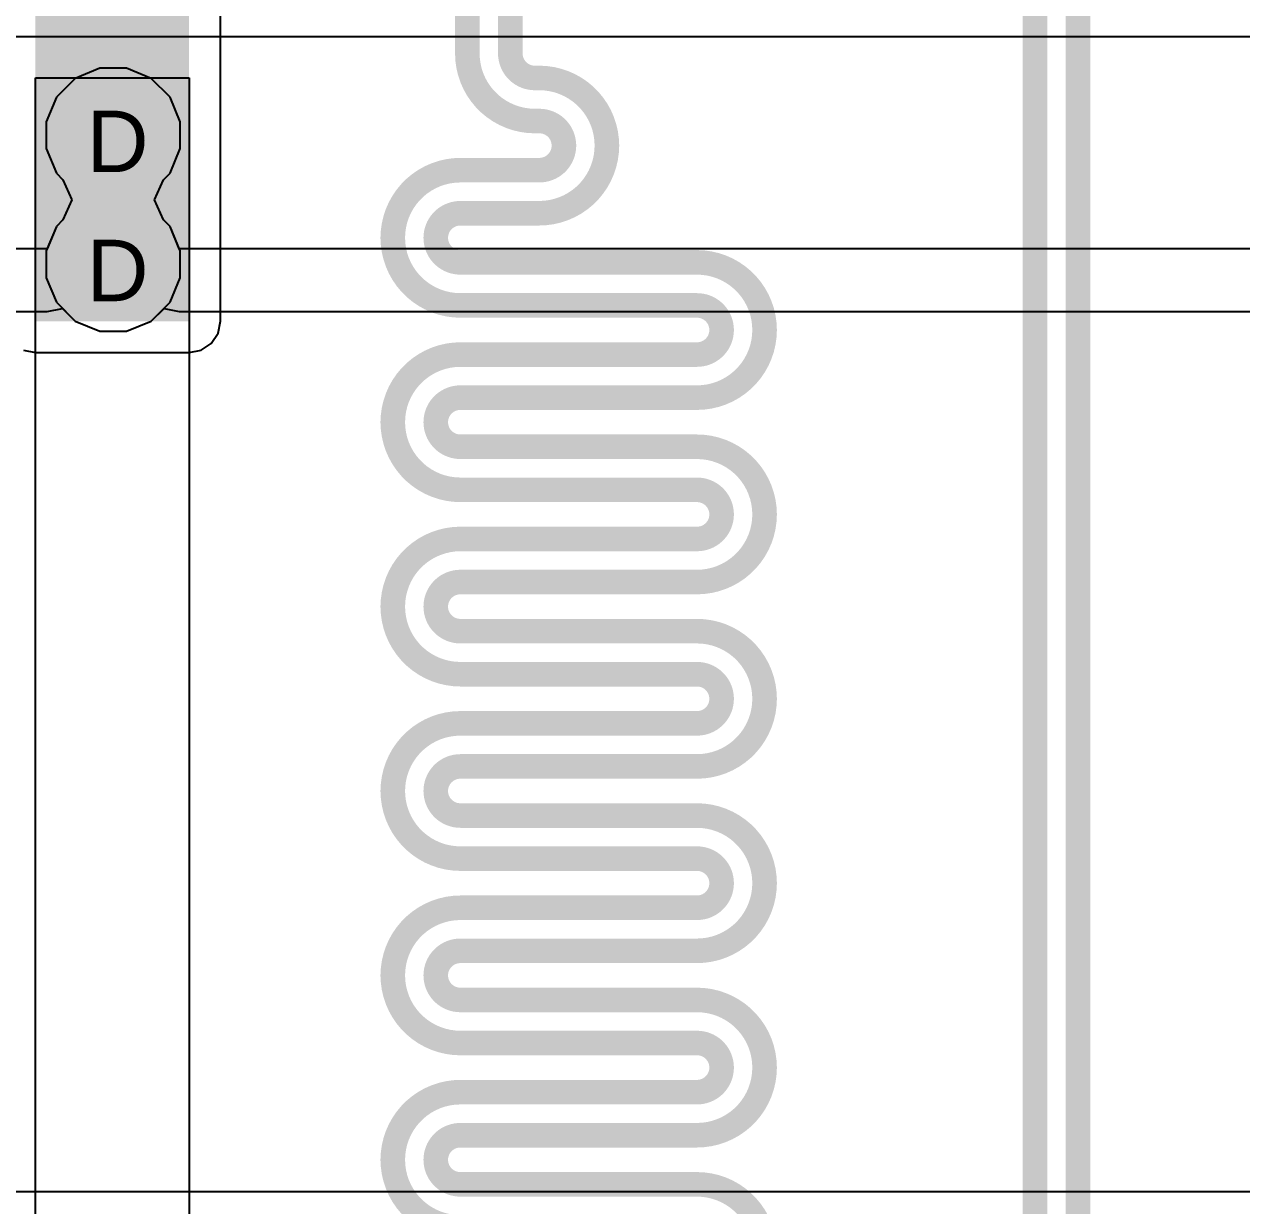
# Model space of a CAD drawing. Header units: inches. Extents: x 0 to 5032, y 0 to 5323.
# Drawn here: x 131.86 to 141.92, y 94.42 to 104.18 of the extents above; entities that cross this region are included whole.
import ezdxf

# ---------------------------------------------------------------- set-up
doc = ezdxf.new("R2010")
doc.units = ezdxf.units.IN
for name, color, linetype in [('Bottom Layer', 5, 'Continuous'), ('Bottom Solder', 6, 'Continuous'), ('Drill Drawing', 1, 'Continuous'), ('Layer 1', 16, 'Continuous'), ('Layer 2', 76, 'Continuous'), ('Top Layer', 1, 'Continuous'), ('Top Solder', 216, 'Continuous'), ('Via Holes', 16, 'Continuous')]:
    doc.layers.add(name, color=color, linetype=linetype)
doc.styles.add('Arial', font='', dxfattribs={"height": 0.2})
doc.styles.get('Arial').set_extended_font_data('Arial')

msp = doc.modelspace()

# ---------------------------------------------------------------- hatches: boundary and pattern name
at = {"layer": 'Bottom Layer'}
msp.add_hatch(color=5, dxfattribs=at).paths.add_polyline_path([(131.953, 101.73), (133.223, 101.73), (133.223, 108.588), (131.953, 108.588)])
h = msp.add_hatch(color=5, dxfattribs=at)
edge = h.paths.add_edge_path()
edge.add_arc((132.596, 103.267), 0.3, 0, 360)
h = msp.add_hatch(color=5, dxfattribs=at)
edge = h.paths.add_edge_path()
edge.add_arc((132.596, 102.201), 0.3, 0, 360)
at = {"layer": 'Bottom Solder'}
h = msp.add_hatch(color=6, dxfattribs=at)
edge = h.paths.add_edge_path()
edge.add_arc((132.596, 103.267), 0.402, 0, 360)
h = msp.add_hatch(color=6, dxfattribs=at)
edge = h.paths.add_edge_path()
edge.add_arc((132.596, 102.201), 0.402, 0, 360)
at = {"layer": 'Layer 1'}
h = msp.add_hatch(color=16, dxfattribs=at)
edge = h.paths.add_edge_path()
edge.add_arc((132.596, 103.267), 0.3, 0, 360)
h = msp.add_hatch(color=16, dxfattribs=at)
edge = h.paths.add_edge_path()
edge.add_arc((132.596, 102.201), 0.3, 0, 360)
at = {"layer": 'Layer 2'}
h = msp.add_hatch(color=76, dxfattribs=at)
edge = h.paths.add_edge_path()
edge.add_arc((132.596, 103.267), 0.3, 0, 360)
h = msp.add_hatch(color=76, dxfattribs=at)
edge = h.paths.add_edge_path()
edge.add_arc((132.596, 102.201), 0.3, 0, 360)
at = {"layer": 'Top Layer'}
h = msp.add_hatch(color=1, dxfattribs=at)
edge = h.paths.add_edge_path()
edge.add_arc((132.596, 103.267), 0.3, 0, 360)
h = msp.add_hatch(color=1, dxfattribs=at)
edge = h.paths.add_edge_path()
edge.add_arc((132.596, 102.201), 0.3, 0, 360)
at = {"layer": 'Top Solder'}
h = msp.add_hatch(color=216, dxfattribs=at)
edge = h.paths.add_edge_path()
edge.add_arc((132.596, 103.267), 0.402, 0, 360)
h = msp.add_hatch(color=216, dxfattribs=at)
edge = h.paths.add_edge_path()
edge.add_arc((132.596, 102.201), 0.402, 0, 360)
at = {"layer": 'Via Holes'}
h = msp.add_hatch(color=7, dxfattribs=at)
edge = h.paths.add_edge_path()
edge.add_arc((132.596, 103.267), 0.15, 0, 360)
h = msp.add_hatch(color=7, dxfattribs=at)
edge = h.paths.add_edge_path()
edge.add_arc((132.596, 102.201), 0.15, 0, 360)

# ---------------------------------------------------------------- linework, layer by layer
at = {"layer": 'Bottom Layer'}
for p, q in [((133.482, 101.73), (133.482, 107.11)), ((133.462, 101.631), (133.482, 101.73)), ((133.406, 101.547), (133.462, 101.631)), ((131.854, 101.491), (131.953, 101.471)), ((133.223, 101.471), (133.322, 101.491)), ((133.322, 101.491), (133.406, 101.547)), ((131.953, 101.471), (133.223, 101.471)), ((164.772, 94.535), (120.378, 94.535))]:
    msp.add_line(p, q, dxfattribs=at)
at = {"layer": 'Layer 1'}
for p, q in [((132.486, 103.821), (132.282, 103.737)), ((132.706, 103.821), (132.486, 103.821)), ((132.91, 103.737), (132.706, 103.821)), ((132.282, 103.737), (132.126, 103.581)), ((133.066, 103.581), (132.91, 103.737)), ((132.126, 103.581), (132.042, 103.378)), ((133.15, 103.378), (133.066, 103.581)), ((132.042, 103.378), (132.042, 103.157)), ((133.15, 103.157), (133.15, 103.378)), ((132.042, 103.157), (132.126, 102.954)), ((133.066, 102.954), (133.15, 103.157)), ((132.126, 102.954), (132.18, 102.9)), ((132.18, 102.9), (132.254, 102.734)), ((132.938, 102.734), (133.012, 102.9)), ((133.012, 102.9), (133.066, 102.954)), ((132.254, 102.734), (132.18, 102.568)), ((133.012, 102.568), (132.938, 102.734)), ((132.126, 102.514), (132.042, 102.311)), ((132.18, 102.568), (132.126, 102.514)), ((133.066, 102.514), (133.012, 102.568)), ((133.15, 102.311), (133.066, 102.514)), ((132.042, 102.311), (132.042, 102.09)), ((133.15, 102.09), (133.15, 102.311)), ((132.042, 102.09), (132.126, 101.887)), ((133.066, 101.887), (133.15, 102.09)), ((132.126, 101.887), (132.282, 101.731)), ((132.91, 101.731), (133.066, 101.887)), ((132.282, 101.731), (132.486, 101.647)), ((132.706, 101.647), (132.91, 101.731)), ((132.486, 101.647), (132.706, 101.647))]:
    msp.add_line(p, q, dxfattribs=at)
at = {"layer": 'Layer 2'}
for p, q in [((132.486, 103.821), (132.282, 103.737)), ((132.706, 103.821), (132.486, 103.821)), ((132.91, 103.737), (132.706, 103.821)), ((132.282, 103.737), (132.126, 103.581)), ((133.066, 103.581), (132.91, 103.737)), ((132.126, 103.581), (132.042, 103.378)), ((133.15, 103.378), (133.066, 103.581)), ((132.042, 103.378), (132.042, 103.157)), ((133.15, 103.157), (133.15, 103.378)), ((132.042, 103.157), (132.126, 102.954)), ((133.066, 102.954), (133.15, 103.157)), ((132.126, 102.954), (132.18, 102.9)), ((132.18, 102.9), (132.254, 102.734)), ((132.938, 102.734), (133.012, 102.9)), ((133.012, 102.9), (133.066, 102.954)), ((132.254, 102.734), (132.18, 102.568)), ((133.012, 102.568), (132.938, 102.734)), ((132.126, 102.514), (132.05, 102.33)), ((132.18, 102.568), (132.126, 102.514)), ((133.066, 102.514), (133.012, 102.568)), ((133.142, 102.33), (133.066, 102.514)), ((132.05, 102.33), (108.465, 102.33)), ((168.91, 102.33), (133.142, 102.33)), ((108.465, 101.812), (132.05, 101.812)), ((132.05, 101.812), (132.176, 101.837)), ((132.176, 101.837), (132.282, 101.731)), ((132.91, 101.731), (133.016, 101.837)), ((133.016, 101.837), (133.142, 101.812)), ((133.142, 101.812), (168.392, 101.812)), ((132.282, 101.731), (132.486, 101.647)), ((132.706, 101.647), (132.91, 101.731)), ((132.486, 101.647), (132.706, 101.647))]:
    msp.add_line(p, q, dxfattribs=at)
at = {"layer": 'Top Layer'}
for p, q in [((162.207, 104.08), (122.77, 104.08)), ((131.953, 89.53), (131.953, 103.741)), ((131.953, 103.741), (133.223, 103.741)), ((133.223, 103.741), (133.223, 90.241))]:
    msp.add_line(p, q, dxfattribs=at)
for points in [[(140.568, 81.716, 0.203, 0.203, 0), (140.568, 111.192, 0.203, 0.203, 0)], [(140.212, 81.569, 0.203, 0.203, 0), (140.212, 111.045, 0.203, 0.203, 0)], [(135.522, 103.944, 0.203, 0.203, 0), (135.522, 105.522, 0.203, 0.203, 0)], [(135.877, 103.944, 0.203, 0.203, 0), (135.877, 105.522, 0.203, 0.203, 0)], [(136.08, 103.385, 0.203, 0.203, -0.414214), (135.522, 103.944, 0.203, 0.203, 0)], [(136.08, 103.741, 0.203, 0.203, -0.414214), (135.877, 103.944, 0.203, 0.203, 0)], [(136.08, 103.741, 0.203, 0.203, 0), (136.117, 103.741, 0.203, 0.203, 0)], [(136.117, 103.741, 0.203, 0.203, -0.414214), (136.675, 103.182, 0.203, 0.203, 0)], [(136.08, 103.385, 0.203, 0.203, 0), (136.117, 103.385, 0.203, 0.203, 0)], [(136.117, 103.385, 0.203, 0.203, -0.414214), (136.32, 103.182, 0.203, 0.203, 0)], [(136.675, 103.182, 0.203, 0.203, -0.414214), (136.117, 102.623, 0.203, 0.203, 0)], [(136.32, 103.182, 0.203, 0.203, -0.414214), (136.117, 102.979, 0.203, 0.203, 0)], [(136.32, 103.182, 0.203, 0.203, 0), (136.32, 103.182, 0.203, 0.203, 0)], [(136.675, 103.182, 0.203, 0.203, 0), (136.675, 103.182, 0.203, 0.203, 0)], [(134.906, 102.42, 0.203, 0.203, -0.414214), (135.465, 102.979, 0.203, 0.203, 0)], [(135.465, 102.979, 0.203, 0.203, 0), (136.117, 102.979, 0.203, 0.203, 0)], [(135.261, 102.42, 0.203, 0.203, -0.414214), (135.465, 102.623, 0.203, 0.203, 0)], [(135.465, 102.623, 0.203, 0.203, 0), (136.117, 102.623, 0.203, 0.203, 0)], [(134.906, 102.42, 0.203, 0.203, 0), (134.906, 102.42, 0.203, 0.203, 0)], [(135.465, 101.861, 0.203, 0.203, -0.414214), (134.906, 102.42, 0.203, 0.203, 0)], [(135.261, 102.42, 0.203, 0.203, 0), (135.261, 102.42, 0.203, 0.203, 0)], [(135.465, 102.217, 0.203, 0.203, -0.414214), (135.261, 102.42, 0.203, 0.203, 0)], [(135.465, 102.217, 0.203, 0.203, 0), (137.42, 102.217, 0.203, 0.203, 0)], [(137.42, 102.217, 0.203, 0.203, -0.414214), (137.978, 101.658, 0.203, 0.203, 0)], [(135.465, 101.861, 0.203, 0.203, 0), (137.42, 101.861, 0.203, 0.203, 0)], [(137.42, 101.861, 0.203, 0.203, -0.414214), (137.623, 101.658, 0.203, 0.203, 0)], [(137.978, 101.658, 0.203, 0.203, -0.414214), (137.42, 101.099, 0.203, 0.203, 0)], [(137.623, 101.658, 0.203, 0.203, -0.414214), (137.42, 101.455, 0.203, 0.203, 0)], [(137.623, 101.658, 0.203, 0.203, 0), (137.623, 101.658, 0.203, 0.203, 0)], [(137.978, 101.658, 0.203, 0.203, 0), (137.978, 101.658, 0.203, 0.203, 0)], [(134.906, 100.896, 0.203, 0.203, -0.414214), (135.465, 101.455, 0.203, 0.203, 0)], [(135.465, 101.455, 0.203, 0.203, 0), (137.42, 101.455, 0.203, 0.203, 0)], [(135.261, 100.896, 0.203, 0.203, -0.414214), (135.465, 101.099, 0.203, 0.203, 0)], [(135.465, 101.099, 0.203, 0.203, 0), (137.42, 101.099, 0.203, 0.203, 0)], [(134.906, 100.896, 0.203, 0.203, 0), (134.906, 100.896, 0.203, 0.203, 0)], [(135.465, 100.337, 0.203, 0.203, -0.414214), (134.906, 100.896, 0.203, 0.203, 0)], [(135.261, 100.896, 0.203, 0.203, 0), (135.261, 100.896, 0.203, 0.203, 0)], [(135.465, 100.693, 0.203, 0.203, -0.414214), (135.261, 100.896, 0.203, 0.203, 0)], [(135.465, 100.693, 0.203, 0.203, 0), (137.42, 100.693, 0.203, 0.203, 0)], [(137.42, 100.693, 0.203, 0.203, -0.414214), (137.978, 100.134, 0.203, 0.203, 0)], [(135.465, 100.337, 0.203, 0.203, 0), (137.42, 100.337, 0.203, 0.203, 0)], [(137.42, 100.337, 0.203, 0.203, -0.414214), (137.623, 100.134, 0.203, 0.203, 0)], [(137.978, 100.134, 0.203, 0.203, -0.414214), (137.42, 99.575, 0.203, 0.203, 0)], [(137.623, 100.134, 0.203, 0.203, -0.414214), (137.42, 99.931, 0.203, 0.203, 0)], [(137.623, 100.134, 0.203, 0.203, 0), (137.623, 100.134, 0.203, 0.203, 0)], [(137.978, 100.134, 0.203, 0.203, 0), (137.978, 100.134, 0.203, 0.203, 0)], [(134.906, 99.372, 0.203, 0.203, -0.414214), (135.465, 99.931, 0.203, 0.203, 0)], [(135.465, 99.931, 0.203, 0.203, 0), (137.42, 99.931, 0.203, 0.203, 0)], [(135.261, 99.372, 0.203, 0.203, -0.414214), (135.465, 99.575, 0.203, 0.203, 0)], [(135.465, 99.575, 0.203, 0.203, 0), (137.42, 99.575, 0.203, 0.203, 0)], [(134.906, 99.372, 0.203, 0.203, 0), (134.906, 99.372, 0.203, 0.203, 0)], [(135.465, 98.813, 0.203, 0.203, -0.414214), (134.906, 99.372, 0.203, 0.203, 0)], [(135.261, 99.372, 0.203, 0.203, 0), (135.261, 99.372, 0.203, 0.203, 0)], [(135.465, 99.169, 0.203, 0.203, -0.414214), (135.261, 99.372, 0.203, 0.203, 0)], [(135.465, 99.169, 0.203, 0.203, 0), (137.42, 99.169, 0.203, 0.203, 0)], [(137.42, 99.169, 0.203, 0.203, -0.414214), (137.978, 98.61, 0.203, 0.203, 0)], [(135.465, 98.813, 0.203, 0.203, 0), (137.42, 98.813, 0.203, 0.203, 0)], [(137.42, 98.813, 0.203, 0.203, -0.414214), (137.623, 98.61, 0.203, 0.203, 0)], [(137.978, 98.61, 0.203, 0.203, -0.414214), (137.42, 98.051, 0.203, 0.203, 0)], [(137.623, 98.61, 0.203, 0.203, -0.414214), (137.42, 98.407, 0.203, 0.203, 0)], [(137.623, 98.61, 0.203, 0.203, 0), (137.623, 98.61, 0.203, 0.203, 0)], [(137.978, 98.61, 0.203, 0.203, 0), (137.978, 98.61, 0.203, 0.203, 0)], [(134.906, 97.848, 0.203, 0.203, -0.414214), (135.465, 98.407, 0.203, 0.203, 0)], [(135.465, 98.407, 0.203, 0.203, 0), (137.42, 98.407, 0.203, 0.203, 0)], [(135.261, 97.848, 0.203, 0.203, -0.414214), (135.465, 98.051, 0.203, 0.203, 0)], [(135.465, 98.051, 0.203, 0.203, 0), (137.42, 98.051, 0.203, 0.203, 0)], [(134.906, 97.848, 0.203, 0.203, 0), (134.906, 97.848, 0.203, 0.203, 0)], [(135.465, 97.289, 0.203, 0.203, -0.414214), (134.906, 97.848, 0.203, 0.203, 0)], [(135.261, 97.848, 0.203, 0.203, 0), (135.261, 97.848, 0.203, 0.203, 0)], [(135.465, 97.645, 0.203, 0.203, -0.414214), (135.261, 97.848, 0.203, 0.203, 0)], [(135.465, 97.645, 0.203, 0.203, 0), (137.42, 97.645, 0.203, 0.203, 0)], [(137.42, 97.645, 0.203, 0.203, -0.414214), (137.978, 97.086, 0.203, 0.203, 0)], [(135.465, 97.289, 0.203, 0.203, 0), (137.42, 97.289, 0.203, 0.203, 0)], [(137.42, 97.289, 0.203, 0.203, -0.414214), (137.623, 97.086, 0.203, 0.203, 0)], [(137.978, 97.086, 0.203, 0.203, -0.414214), (137.42, 96.527, 0.203, 0.203, 0)], [(137.623, 97.086, 0.203, 0.203, -0.414214), (137.42, 96.883, 0.203, 0.203, 0)], [(137.623, 97.086, 0.203, 0.203, 0), (137.623, 97.086, 0.203, 0.203, 0)], [(137.978, 97.086, 0.203, 0.203, 0), (137.978, 97.086, 0.203, 0.203, 0)], [(134.906, 96.324, 0.203, 0.203, -0.414214), (135.465, 96.883, 0.203, 0.203, 0)], [(135.465, 96.883, 0.203, 0.203, 0), (137.42, 96.883, 0.203, 0.203, 0)], [(135.261, 96.324, 0.203, 0.203, -0.414214), (135.465, 96.527, 0.203, 0.203, 0)], [(135.465, 96.527, 0.203, 0.203, 0), (137.42, 96.527, 0.203, 0.203, 0)], [(134.906, 96.324, 0.203, 0.203, 0), (134.906, 96.324, 0.203, 0.203, 0)], [(135.465, 95.765, 0.203, 0.203, -0.414214), (134.906, 96.324, 0.203, 0.203, 0)], [(135.261, 96.324, 0.203, 0.203, 0), (135.261, 96.324, 0.203, 0.203, 0)], [(135.465, 96.121, 0.203, 0.203, -0.414214), (135.261, 96.324, 0.203, 0.203, 0)], [(135.465, 96.121, 0.203, 0.203, 0), (137.42, 96.121, 0.203, 0.203, 0)], [(137.42, 96.121, 0.203, 0.203, -0.414214), (137.978, 95.562, 0.203, 0.203, 0)], [(135.465, 95.765, 0.203, 0.203, 0), (137.42, 95.765, 0.203, 0.203, 0)], [(137.42, 95.765, 0.203, 0.203, -0.414214), (137.623, 95.562, 0.203, 0.203, 0)], [(137.978, 95.562, 0.203, 0.203, -0.414214), (137.42, 95.003, 0.203, 0.203, 0)], [(137.623, 95.562, 0.203, 0.203, -0.414214), (137.42, 95.359, 0.203, 0.203, 0)], [(137.623, 95.562, 0.203, 0.203, 0), (137.623, 95.562, 0.203, 0.203, 0)], [(137.978, 95.562, 0.203, 0.203, 0), (137.978, 95.562, 0.203, 0.203, 0)], [(134.906, 94.8, 0.203, 0.203, -0.414214), (135.465, 95.359, 0.203, 0.203, 0)], [(135.465, 95.359, 0.203, 0.203, 0), (137.42, 95.359, 0.203, 0.203, 0)], [(135.261, 94.8, 0.203, 0.203, -0.414214), (135.465, 95.003, 0.203, 0.203, 0)], [(135.465, 95.003, 0.203, 0.203, 0), (137.42, 95.003, 0.203, 0.203, 0)], [(134.906, 94.8, 0.203, 0.203, 0), (134.906, 94.8, 0.203, 0.203, 0)], [(135.465, 94.241, 0.203, 0.203, -0.414214), (134.906, 94.8, 0.203, 0.203, 0)], [(135.261, 94.8, 0.203, 0.203, 0), (135.261, 94.8, 0.203, 0.203, 0)], [(135.465, 94.597, 0.203, 0.203, -0.414214), (135.261, 94.8, 0.203, 0.203, 0)], [(135.465, 94.597, 0.203, 0.203, 0), (137.42, 94.597, 0.203, 0.203, 0)], [(137.42, 94.597, 0.203, 0.203, -0.414214), (137.978, 94.038, 0.203, 0.203, 0)]]:
    msp.add_lwpolyline(points, format="xyseb", dxfattribs=at)
for points in [[(135.471, 103.944, 0.102, 0.102, 1), (135.572, 103.944, 0.102, 0.102, 1)], [(135.471, 103.944, 0.102, 0.102, 1), (135.572, 103.944, 0.102, 0.102, 1)], [(135.826, 103.944, 0.102, 0.102, 1), (135.928, 103.944, 0.102, 0.102, 1)], [(135.826, 103.944, 0.102, 0.102, 1), (135.928, 103.944, 0.102, 0.102, 1)], [(136.03, 103.741, 0.102, 0.102, 1), (136.131, 103.741, 0.102, 0.102, 1)], [(136.03, 103.741, 0.102, 0.102, 1), (136.131, 103.741, 0.102, 0.102, 1)], [(136.066, 103.741, 0.102, 0.102, 1), (136.167, 103.741, 0.102, 0.102, 1)], [(136.066, 103.741, 0.102, 0.102, 1), (136.167, 103.741, 0.102, 0.102, 1)], [(136.03, 103.385, 0.102, 0.102, 1), (136.131, 103.385, 0.102, 0.102, 1)], [(136.03, 103.385, 0.102, 0.102, 1), (136.131, 103.385, 0.102, 0.102, 1)], [(136.066, 103.385, 0.102, 0.102, 1), (136.167, 103.385, 0.102, 0.102, 1)], [(136.066, 103.385, 0.102, 0.102, 1), (136.167, 103.385, 0.102, 0.102, 1)], [(136.269, 103.182, 0.102, 0.102, 1), (136.371, 103.182, 0.102, 0.102, 1)], [(136.269, 103.182, 0.102, 0.102, 1), (136.371, 103.182, 0.102, 0.102, 1)], [(136.269, 103.182, 0.102, 0.102, 1), (136.371, 103.182, 0.102, 0.102, 1)], [(136.269, 103.182, 0.102, 0.102, 1), (136.371, 103.182, 0.102, 0.102, 1)], [(136.625, 103.182, 0.102, 0.102, 1), (136.726, 103.182, 0.102, 0.102, 1)], [(136.625, 103.182, 0.102, 0.102, 1), (136.726, 103.182, 0.102, 0.102, 1)], [(136.625, 103.182, 0.102, 0.102, 1), (136.726, 103.182, 0.102, 0.102, 1)], [(136.625, 103.182, 0.102, 0.102, 1), (136.726, 103.182, 0.102, 0.102, 1)], [(135.414, 102.979, 0.102, 0.102, 1), (135.515, 102.979, 0.102, 0.102, 1)], [(135.414, 102.979, 0.102, 0.102, 1), (135.515, 102.979, 0.102, 0.102, 1)], [(136.066, 102.979, 0.102, 0.102, 1), (136.167, 102.979, 0.102, 0.102, 1)], [(136.066, 102.979, 0.102, 0.102, 1), (136.167, 102.979, 0.102, 0.102, 1)], [(135.414, 102.623, 0.102, 0.102, 1), (135.515, 102.623, 0.102, 0.102, 1)], [(135.414, 102.623, 0.102, 0.102, 1), (135.515, 102.623, 0.102, 0.102, 1)], [(136.066, 102.623, 0.102, 0.102, 1), (136.167, 102.623, 0.102, 0.102, 1)], [(136.066, 102.623, 0.102, 0.102, 1), (136.167, 102.623, 0.102, 0.102, 1)], [(134.855, 102.42, 0.102, 0.102, 1), (134.957, 102.42, 0.102, 0.102, 1)], [(134.855, 102.42, 0.102, 0.102, 1), (134.957, 102.42, 0.102, 0.102, 1)], [(134.855, 102.42, 0.102, 0.102, 1), (134.957, 102.42, 0.102, 0.102, 1)], [(134.855, 102.42, 0.102, 0.102, 1), (134.957, 102.42, 0.102, 0.102, 1)], [(135.211, 102.42, 0.102, 0.102, 1), (135.312, 102.42, 0.102, 0.102, 1)], [(135.211, 102.42, 0.102, 0.102, 1), (135.312, 102.42, 0.102, 0.102, 1)], [(135.211, 102.42, 0.102, 0.102, 1), (135.312, 102.42, 0.102, 0.102, 1)], [(135.211, 102.42, 0.102, 0.102, 1), (135.312, 102.42, 0.102, 0.102, 1)], [(135.414, 102.217, 0.102, 0.102, 1), (135.515, 102.217, 0.102, 0.102, 1)], [(135.414, 102.217, 0.102, 0.102, 1), (135.515, 102.217, 0.102, 0.102, 1)], [(137.369, 102.217, 0.102, 0.102, 1), (137.47, 102.217, 0.102, 0.102, 1)], [(137.369, 102.217, 0.102, 0.102, 1), (137.47, 102.217, 0.102, 0.102, 1)], [(135.414, 101.861, 0.102, 0.102, 1), (135.515, 101.861, 0.102, 0.102, 1)], [(135.414, 101.861, 0.102, 0.102, 1), (135.515, 101.861, 0.102, 0.102, 1)], [(137.369, 101.861, 0.102, 0.102, 1), (137.47, 101.861, 0.102, 0.102, 1)], [(137.369, 101.861, 0.102, 0.102, 1), (137.47, 101.861, 0.102, 0.102, 1)], [(137.572, 101.658, 0.102, 0.102, 1), (137.674, 101.658, 0.102, 0.102, 1)], [(137.572, 101.658, 0.102, 0.102, 1), (137.674, 101.658, 0.102, 0.102, 1)], [(137.572, 101.658, 0.102, 0.102, 1), (137.674, 101.658, 0.102, 0.102, 1)], [(137.572, 101.658, 0.102, 0.102, 1), (137.674, 101.658, 0.102, 0.102, 1)], [(137.928, 101.658, 0.102, 0.102, 1), (138.029, 101.658, 0.102, 0.102, 1)], [(137.928, 101.658, 0.102, 0.102, 1), (138.029, 101.658, 0.102, 0.102, 1)], [(137.928, 101.658, 0.102, 0.102, 1), (138.029, 101.658, 0.102, 0.102, 1)], [(137.928, 101.658, 0.102, 0.102, 1), (138.029, 101.658, 0.102, 0.102, 1)], [(135.414, 101.455, 0.102, 0.102, 1), (135.515, 101.455, 0.102, 0.102, 1)], [(135.414, 101.455, 0.102, 0.102, 1), (135.515, 101.455, 0.102, 0.102, 1)], [(137.369, 101.455, 0.102, 0.102, 1), (137.47, 101.455, 0.102, 0.102, 1)], [(137.369, 101.455, 0.102, 0.102, 1), (137.47, 101.455, 0.102, 0.102, 1)], [(135.414, 101.099, 0.102, 0.102, 1), (135.515, 101.099, 0.102, 0.102, 1)], [(135.414, 101.099, 0.102, 0.102, 1), (135.515, 101.099, 0.102, 0.102, 1)], [(137.369, 101.099, 0.102, 0.102, 1), (137.47, 101.099, 0.102, 0.102, 1)], [(137.369, 101.099, 0.102, 0.102, 1), (137.47, 101.099, 0.102, 0.102, 1)], [(134.855, 100.896, 0.102, 0.102, 1), (134.957, 100.896, 0.102, 0.102, 1)], [(134.855, 100.896, 0.102, 0.102, 1), (134.957, 100.896, 0.102, 0.102, 1)], [(134.855, 100.896, 0.102, 0.102, 1), (134.957, 100.896, 0.102, 0.102, 1)], [(134.855, 100.896, 0.102, 0.102, 1), (134.957, 100.896, 0.102, 0.102, 1)], [(135.211, 100.896, 0.102, 0.102, 1), (135.312, 100.896, 0.102, 0.102, 1)], [(135.211, 100.896, 0.102, 0.102, 1), (135.312, 100.896, 0.102, 0.102, 1)], [(135.211, 100.896, 0.102, 0.102, 1), (135.312, 100.896, 0.102, 0.102, 1)], [(135.211, 100.896, 0.102, 0.102, 1), (135.312, 100.896, 0.102, 0.102, 1)], [(135.414, 100.693, 0.102, 0.102, 1), (135.515, 100.693, 0.102, 0.102, 1)], [(135.414, 100.693, 0.102, 0.102, 1), (135.515, 100.693, 0.102, 0.102, 1)], [(137.369, 100.693, 0.102, 0.102, 1), (137.47, 100.693, 0.102, 0.102, 1)], [(137.369, 100.693, 0.102, 0.102, 1), (137.47, 100.693, 0.102, 0.102, 1)], [(135.414, 100.337, 0.102, 0.102, 1), (135.515, 100.337, 0.102, 0.102, 1)], [(135.414, 100.337, 0.102, 0.102, 1), (135.515, 100.337, 0.102, 0.102, 1)], [(137.369, 100.337, 0.102, 0.102, 1), (137.47, 100.337, 0.102, 0.102, 1)], [(137.369, 100.337, 0.102, 0.102, 1), (137.47, 100.337, 0.102, 0.102, 1)], [(137.572, 100.134, 0.102, 0.102, 1), (137.674, 100.134, 0.102, 0.102, 1)], [(137.572, 100.134, 0.102, 0.102, 1), (137.674, 100.134, 0.102, 0.102, 1)], [(137.572, 100.134, 0.102, 0.102, 1), (137.674, 100.134, 0.102, 0.102, 1)], [(137.572, 100.134, 0.102, 0.102, 1), (137.674, 100.134, 0.102, 0.102, 1)], [(137.928, 100.134, 0.102, 0.102, 1), (138.029, 100.134, 0.102, 0.102, 1)], [(137.928, 100.134, 0.102, 0.102, 1), (138.029, 100.134, 0.102, 0.102, 1)], [(137.928, 100.134, 0.102, 0.102, 1), (138.029, 100.134, 0.102, 0.102, 1)], [(137.928, 100.134, 0.102, 0.102, 1), (138.029, 100.134, 0.102, 0.102, 1)], [(135.414, 99.931, 0.102, 0.102, 1), (135.515, 99.931, 0.102, 0.102, 1)], [(135.414, 99.931, 0.102, 0.102, 1), (135.515, 99.931, 0.102, 0.102, 1)], [(137.369, 99.931, 0.102, 0.102, 1), (137.47, 99.931, 0.102, 0.102, 1)], [(137.369, 99.931, 0.102, 0.102, 1), (137.47, 99.931, 0.102, 0.102, 1)], [(135.414, 99.575, 0.102, 0.102, 1), (135.515, 99.575, 0.102, 0.102, 1)], [(135.414, 99.575, 0.102, 0.102, 1), (135.515, 99.575, 0.102, 0.102, 1)], [(137.369, 99.575, 0.102, 0.102, 1), (137.47, 99.575, 0.102, 0.102, 1)], [(137.369, 99.575, 0.102, 0.102, 1), (137.47, 99.575, 0.102, 0.102, 1)], [(134.855, 99.372, 0.102, 0.102, 1), (134.957, 99.372, 0.102, 0.102, 1)], [(134.855, 99.372, 0.102, 0.102, 1), (134.957, 99.372, 0.102, 0.102, 1)], [(134.855, 99.372, 0.102, 0.102, 1), (134.957, 99.372, 0.102, 0.102, 1)], [(134.855, 99.372, 0.102, 0.102, 1), (134.957, 99.372, 0.102, 0.102, 1)], [(135.211, 99.372, 0.102, 0.102, 1), (135.312, 99.372, 0.102, 0.102, 1)], [(135.211, 99.372, 0.102, 0.102, 1), (135.312, 99.372, 0.102, 0.102, 1)], [(135.211, 99.372, 0.102, 0.102, 1), (135.312, 99.372, 0.102, 0.102, 1)], [(135.211, 99.372, 0.102, 0.102, 1), (135.312, 99.372, 0.102, 0.102, 1)], [(135.414, 99.169, 0.102, 0.102, 1), (135.515, 99.169, 0.102, 0.102, 1)], [(135.414, 99.169, 0.102, 0.102, 1), (135.515, 99.169, 0.102, 0.102, 1)], [(137.369, 99.169, 0.102, 0.102, 1), (137.47, 99.169, 0.102, 0.102, 1)], [(137.369, 99.169, 0.102, 0.102, 1), (137.47, 99.169, 0.102, 0.102, 1)], [(135.414, 98.813, 0.102, 0.102, 1), (135.515, 98.813, 0.102, 0.102, 1)], [(135.414, 98.813, 0.102, 0.102, 1), (135.515, 98.813, 0.102, 0.102, 1)], [(137.369, 98.813, 0.102, 0.102, 1), (137.47, 98.813, 0.102, 0.102, 1)], [(137.369, 98.813, 0.102, 0.102, 1), (137.47, 98.813, 0.102, 0.102, 1)], [(137.572, 98.61, 0.102, 0.102, 1), (137.674, 98.61, 0.102, 0.102, 1)], [(137.572, 98.61, 0.102, 0.102, 1), (137.674, 98.61, 0.102, 0.102, 1)], [(137.572, 98.61, 0.102, 0.102, 1), (137.674, 98.61, 0.102, 0.102, 1)], [(137.572, 98.61, 0.102, 0.102, 1), (137.674, 98.61, 0.102, 0.102, 1)], [(137.928, 98.61, 0.102, 0.102, 1), (138.029, 98.61, 0.102, 0.102, 1)], [(137.928, 98.61, 0.102, 0.102, 1), (138.029, 98.61, 0.102, 0.102, 1)], [(137.928, 98.61, 0.102, 0.102, 1), (138.029, 98.61, 0.102, 0.102, 1)], [(137.928, 98.61, 0.102, 0.102, 1), (138.029, 98.61, 0.102, 0.102, 1)], [(135.414, 98.407, 0.102, 0.102, 1), (135.515, 98.407, 0.102, 0.102, 1)], [(135.414, 98.407, 0.102, 0.102, 1), (135.515, 98.407, 0.102, 0.102, 1)], [(137.369, 98.407, 0.102, 0.102, 1), (137.47, 98.407, 0.102, 0.102, 1)], [(137.369, 98.407, 0.102, 0.102, 1), (137.47, 98.407, 0.102, 0.102, 1)], [(135.414, 98.051, 0.102, 0.102, 1), (135.515, 98.051, 0.102, 0.102, 1)], [(135.414, 98.051, 0.102, 0.102, 1), (135.515, 98.051, 0.102, 0.102, 1)], [(137.369, 98.051, 0.102, 0.102, 1), (137.47, 98.051, 0.102, 0.102, 1)], [(137.369, 98.051, 0.102, 0.102, 1), (137.47, 98.051, 0.102, 0.102, 1)], [(134.855, 97.848, 0.102, 0.102, 1), (134.957, 97.848, 0.102, 0.102, 1)], [(134.855, 97.848, 0.102, 0.102, 1), (134.957, 97.848, 0.102, 0.102, 1)], [(134.855, 97.848, 0.102, 0.102, 1), (134.957, 97.848, 0.102, 0.102, 1)], [(134.855, 97.848, 0.102, 0.102, 1), (134.957, 97.848, 0.102, 0.102, 1)], [(135.211, 97.848, 0.102, 0.102, 1), (135.312, 97.848, 0.102, 0.102, 1)], [(135.211, 97.848, 0.102, 0.102, 1), (135.312, 97.848, 0.102, 0.102, 1)], [(135.211, 97.848, 0.102, 0.102, 1), (135.312, 97.848, 0.102, 0.102, 1)], [(135.211, 97.848, 0.102, 0.102, 1), (135.312, 97.848, 0.102, 0.102, 1)], [(135.414, 97.645, 0.102, 0.102, 1), (135.515, 97.645, 0.102, 0.102, 1)], [(135.414, 97.645, 0.102, 0.102, 1), (135.515, 97.645, 0.102, 0.102, 1)], [(137.369, 97.645, 0.102, 0.102, 1), (137.47, 97.645, 0.102, 0.102, 1)], [(137.369, 97.645, 0.102, 0.102, 1), (137.47, 97.645, 0.102, 0.102, 1)], [(135.414, 97.289, 0.102, 0.102, 1), (135.515, 97.289, 0.102, 0.102, 1)], [(135.414, 97.289, 0.102, 0.102, 1), (135.515, 97.289, 0.102, 0.102, 1)], [(137.369, 97.289, 0.102, 0.102, 1), (137.47, 97.289, 0.102, 0.102, 1)], [(137.369, 97.289, 0.102, 0.102, 1), (137.47, 97.289, 0.102, 0.102, 1)], [(137.572, 97.086, 0.102, 0.102, 1), (137.674, 97.086, 0.102, 0.102, 1)], [(137.572, 97.086, 0.102, 0.102, 1), (137.674, 97.086, 0.102, 0.102, 1)], [(137.572, 97.086, 0.102, 0.102, 1), (137.674, 97.086, 0.102, 0.102, 1)], [(137.572, 97.086, 0.102, 0.102, 1), (137.674, 97.086, 0.102, 0.102, 1)], [(137.928, 97.086, 0.102, 0.102, 1), (138.029, 97.086, 0.102, 0.102, 1)], [(137.928, 97.086, 0.102, 0.102, 1), (138.029, 97.086, 0.102, 0.102, 1)], [(137.928, 97.086, 0.102, 0.102, 1), (138.029, 97.086, 0.102, 0.102, 1)], [(137.928, 97.086, 0.102, 0.102, 1), (138.029, 97.086, 0.102, 0.102, 1)], [(135.414, 96.883, 0.102, 0.102, 1), (135.515, 96.883, 0.102, 0.102, 1)], [(135.414, 96.883, 0.102, 0.102, 1), (135.515, 96.883, 0.102, 0.102, 1)], [(137.369, 96.883, 0.102, 0.102, 1), (137.47, 96.883, 0.102, 0.102, 1)], [(137.369, 96.883, 0.102, 0.102, 1), (137.47, 96.883, 0.102, 0.102, 1)], [(135.414, 96.527, 0.102, 0.102, 1), (135.515, 96.527, 0.102, 0.102, 1)], [(135.414, 96.527, 0.102, 0.102, 1), (135.515, 96.527, 0.102, 0.102, 1)], [(137.369, 96.527, 0.102, 0.102, 1), (137.47, 96.527, 0.102, 0.102, 1)], [(137.369, 96.527, 0.102, 0.102, 1), (137.47, 96.527, 0.102, 0.102, 1)], [(134.855, 96.324, 0.102, 0.102, 1), (134.957, 96.324, 0.102, 0.102, 1)], [(134.855, 96.324, 0.102, 0.102, 1), (134.957, 96.324, 0.102, 0.102, 1)], [(134.855, 96.324, 0.102, 0.102, 1), (134.957, 96.324, 0.102, 0.102, 1)], [(134.855, 96.324, 0.102, 0.102, 1), (134.957, 96.324, 0.102, 0.102, 1)], [(135.211, 96.324, 0.102, 0.102, 1), (135.312, 96.324, 0.102, 0.102, 1)], [(135.211, 96.324, 0.102, 0.102, 1), (135.312, 96.324, 0.102, 0.102, 1)], [(135.211, 96.324, 0.102, 0.102, 1), (135.312, 96.324, 0.102, 0.102, 1)], [(135.211, 96.324, 0.102, 0.102, 1), (135.312, 96.324, 0.102, 0.102, 1)], [(135.414, 96.121, 0.102, 0.102, 1), (135.515, 96.121, 0.102, 0.102, 1)], [(135.414, 96.121, 0.102, 0.102, 1), (135.515, 96.121, 0.102, 0.102, 1)], [(137.369, 96.121, 0.102, 0.102, 1), (137.47, 96.121, 0.102, 0.102, 1)], [(137.369, 96.121, 0.102, 0.102, 1), (137.47, 96.121, 0.102, 0.102, 1)], [(135.414, 95.765, 0.102, 0.102, 1), (135.515, 95.765, 0.102, 0.102, 1)], [(135.414, 95.765, 0.102, 0.102, 1), (135.515, 95.765, 0.102, 0.102, 1)], [(137.369, 95.765, 0.102, 0.102, 1), (137.47, 95.765, 0.102, 0.102, 1)], [(137.369, 95.765, 0.102, 0.102, 1), (137.47, 95.765, 0.102, 0.102, 1)], [(137.572, 95.562, 0.102, 0.102, 1), (137.674, 95.562, 0.102, 0.102, 1)], [(137.572, 95.562, 0.102, 0.102, 1), (137.674, 95.562, 0.102, 0.102, 1)], [(137.572, 95.562, 0.102, 0.102, 1), (137.674, 95.562, 0.102, 0.102, 1)], [(137.572, 95.562, 0.102, 0.102, 1), (137.674, 95.562, 0.102, 0.102, 1)], [(137.928, 95.562, 0.102, 0.102, 1), (138.029, 95.562, 0.102, 0.102, 1)], [(137.928, 95.562, 0.102, 0.102, 1), (138.029, 95.562, 0.102, 0.102, 1)], [(137.928, 95.562, 0.102, 0.102, 1), (138.029, 95.562, 0.102, 0.102, 1)], [(137.928, 95.562, 0.102, 0.102, 1), (138.029, 95.562, 0.102, 0.102, 1)], [(135.414, 95.359, 0.102, 0.102, 1), (135.515, 95.359, 0.102, 0.102, 1)], [(135.414, 95.359, 0.102, 0.102, 1), (135.515, 95.359, 0.102, 0.102, 1)], [(137.369, 95.359, 0.102, 0.102, 1), (137.47, 95.359, 0.102, 0.102, 1)], [(137.369, 95.359, 0.102, 0.102, 1), (137.47, 95.359, 0.102, 0.102, 1)], [(135.414, 95.003, 0.102, 0.102, 1), (135.515, 95.003, 0.102, 0.102, 1)], [(135.414, 95.003, 0.102, 0.102, 1), (135.515, 95.003, 0.102, 0.102, 1)], [(137.369, 95.003, 0.102, 0.102, 1), (137.47, 95.003, 0.102, 0.102, 1)], [(137.369, 95.003, 0.102, 0.102, 1), (137.47, 95.003, 0.102, 0.102, 1)], [(134.855, 94.8, 0.102, 0.102, 1), (134.957, 94.8, 0.102, 0.102, 1)], [(134.855, 94.8, 0.102, 0.102, 1), (134.957, 94.8, 0.102, 0.102, 1)], [(134.855, 94.8, 0.102, 0.102, 1), (134.957, 94.8, 0.102, 0.102, 1)], [(134.855, 94.8, 0.102, 0.102, 1), (134.957, 94.8, 0.102, 0.102, 1)], [(135.211, 94.8, 0.102, 0.102, 1), (135.312, 94.8, 0.102, 0.102, 1)], [(135.211, 94.8, 0.102, 0.102, 1), (135.312, 94.8, 0.102, 0.102, 1)], [(135.211, 94.8, 0.102, 0.102, 1), (135.312, 94.8, 0.102, 0.102, 1)], [(135.211, 94.8, 0.102, 0.102, 1), (135.312, 94.8, 0.102, 0.102, 1)], [(135.414, 94.597, 0.102, 0.102, 1), (135.515, 94.597, 0.102, 0.102, 1)], [(135.414, 94.597, 0.102, 0.102, 1), (135.515, 94.597, 0.102, 0.102, 1)], [(137.369, 94.597, 0.102, 0.102, 1), (137.47, 94.597, 0.102, 0.102, 1)], [(137.369, 94.597, 0.102, 0.102, 1), (137.47, 94.597, 0.102, 0.102, 1)]]:
    msp.add_lwpolyline(points, format="xyseb", close=True, dxfattribs=at)

# ---------------------------------------------------------------- texts
at = {"layer": 'Drill Drawing', "style": 'Arial'}
for p in [(132.376, 102.963), (132.376, 101.896)]:
    msp.add_text('D', height=0.508, dxfattribs=at).set_placement(p)

doc.saveas('drawing.dxf')
